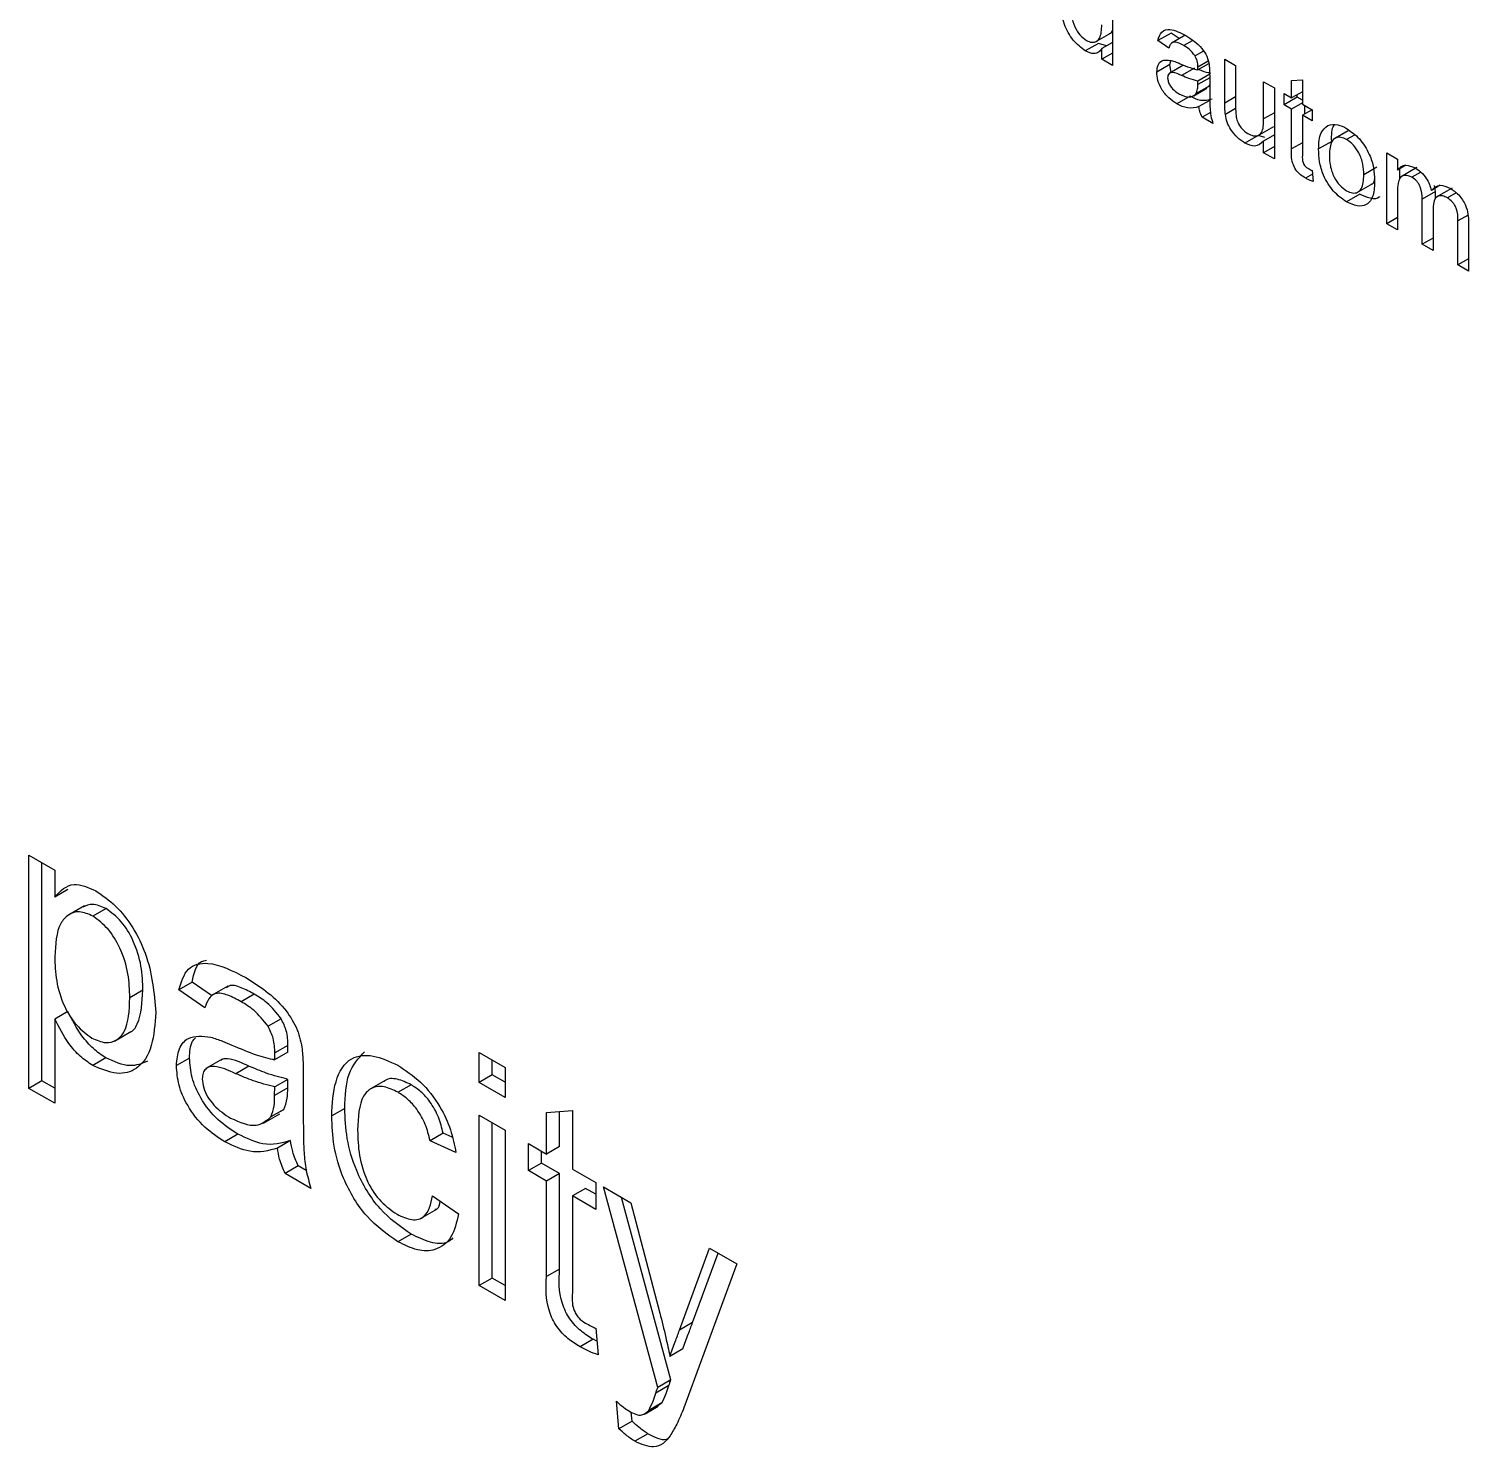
# Model space of a CAD drawing. Extents: x 75 to 2075, y 25 to 1460.
# Drawn here: x 1854.14 to 1874.95, y 1155.04 to 1175.45 of the extents above; entities that cross this region are included whole.
import ezdxf

# ---------------------------------------------------------------- set-up
doc = ezdxf.new("R2010")
doc.units = 0
doc.header["$LTSCALE"] = 5
doc.linetypes.add('SLD-KATı', pattern=[0])
doc.layers.get('0').update_dxf_attribs({"linetype": 'CONTINUOUS'})

msp = doc.modelspace()

# ---------------------------------------------------------------- linework, layer by layer
at = {"color": 7, "linetype": 'SLD-KATı'}
for p, q in [((1869.743, 1176.321), (1869.743, 1174.923)), ((1869.486, 1175.259), (1869.722, 1175.395)), ((1870.584, 1175.391), (1870.395, 1175.282)), ((1870.7, 1175.31), (1870.584, 1175.391)), ((1870.789, 1175.361), (1870.6, 1175.252)), ((1869.538, 1175.242), (1869.35, 1175.133)), ((1869.655, 1175.206), (1869.538, 1175.242)), ((1869.743, 1175.257), (1869.588, 1175.167)), ((1869.588, 1175.013), (1869.588, 1175.167)), ((1870.55, 1175.174), (1870.395, 1175.282)), ((1870.889, 1175.28), (1870.768, 1175.21)), ((1869.743, 1175.103), (1869.588, 1175.013)), ((1869.743, 1174.923), (1869.588, 1175.013)), ((1870.568, 1174.936), (1870.579, 1174.993)), ((1871.05, 1175.132), (1870.929, 1175.063)), ((1871.118, 1174.988), (1870.969, 1174.902)), ((1871.123, 1174.95), (1870.969, 1174.861)), ((1871.358, 1175.013), (1871.513, 1174.924)), ((1871.358, 1174.383), (1871.358, 1175.013)), ((1870.568, 1174.936), (1870.38, 1174.827)), ((1870.754, 1174.923), (1870.566, 1174.814)), ((1870.584, 1174.819), (1870.568, 1174.936)), ((1870.924, 1174.887), (1870.736, 1174.779)), ((1871.14, 1174.798), (1870.969, 1174.699)), ((1871.14, 1174.779), (1871.14, 1174.561)), ((1871.513, 1174.924), (1871.513, 1174.368)), ((1870.911, 1174.487), (1871.1, 1174.596)), ((1871.134, 1174.628), (1870.946, 1174.519)), ((1870.969, 1174.648), (1870.969, 1174.699)), ((1871.094, 1174.606), (1871.134, 1174.628)), ((1871.134, 1174.628), (1871.14, 1174.648)), ((1871.916, 1174.691), (1872.072, 1174.601)), ((1871.916, 1174.154), (1871.916, 1174.691)), ((1872.072, 1174.601), (1872.072, 1173.579)), ((1872.32, 1174.706), (1872.475, 1174.719)), ((1872.32, 1174.458), (1872.32, 1174.706)), ((1872.475, 1174.547), (1872.32, 1174.458)), ((1872.475, 1174.719), (1872.475, 1174.368)), ((1870.858, 1174.48), (1870.669, 1174.371)), ((1871.141, 1174.422), (1870.985, 1174.332)), ((1872.211, 1174.52), (1872.32, 1174.458)), ((1872.211, 1174.359), (1872.211, 1174.52)), ((1872.4, 1174.468), (1872.211, 1174.359)), ((1872.32, 1174.296), (1872.211, 1174.359)), ((1872.475, 1174.386), (1872.32, 1174.296)), ((1872.4, 1174.468), (1872.4, 1174.504)), ((1872.475, 1174.424), (1872.4, 1174.468)), ((1872.475, 1174.368), (1872.615, 1174.287)), ((1872.508, 1174.226), (1872.508, 1174.349)), ((1871.152, 1174.249), (1871.032, 1174.18)), ((1871.187, 1174.09), (1871.032, 1174.18)), ((1871.514, 1174.303), (1871.366, 1174.217)), ((1872.32, 1173.723), (1872.32, 1174.296)), ((1872.615, 1174.287), (1872.475, 1174.207)), ((1872.475, 1174.207), (1872.475, 1173.627)), ((1872.615, 1174.126), (1872.475, 1174.207)), ((1872.615, 1174.287), (1872.615, 1174.126)), ((1871.836, 1173.915), (1871.647, 1173.806)), ((1871.829, 1173.911), (1872.065, 1174.047)), ((1871.932, 1173.886), (1871.836, 1173.915)), ((1872.072, 1173.925), (1871.916, 1173.836)), ((1873.133, 1173.984), (1872.92, 1173.861)), ((1873.227, 1173.923), (1873.112, 1173.857)), ((1871.916, 1173.669), (1871.916, 1173.836)), ((1872.072, 1173.758), (1871.916, 1173.669)), ((1872.897, 1173.832), (1872.708, 1173.723)), ((1872.072, 1173.579), (1871.916, 1173.669)), ((1873.688, 1173.668), (1873.843, 1173.578)), ((1873.688, 1172.646), (1873.688, 1173.668)), ((1873.843, 1173.578), (1873.843, 1173.419)), ((1873.964, 1173.489), (1873.843, 1173.419)), ((1872.62, 1173.359), (1872.521, 1173.302)), ((1872.615, 1173.413), (1872.63, 1173.254)), ((1873.548, 1173.461), (1873.36, 1173.352)), ((1873.876, 1173.291), (1873.876, 1173.438)), ((1874.123, 1173.454), (1873.887, 1173.318)), ((1874.18, 1173.389), (1874.051, 1173.315)), ((1873.301, 1173.07), (1873.112, 1172.961)), ((1873.255, 1173.091), (1873.49, 1173.227)), ((1873.843, 1173.077), (1873.843, 1172.557)), ((1874.389, 1173.111), (1874.2, 1173.002)), ((1874.46, 1173.2), (1874.331, 1173.125)), ((1874.389, 1173.111), (1874.375, 1173.196)), ((1874.389, 1173.009), (1874.389, 1173.111)), ((1874.629, 1173.159), (1874.393, 1173.023)), ((1874.686, 1173.092), (1874.562, 1173.02)), ((1874.2, 1172.351), (1874.2, 1173.002)), ((1873.843, 1172.736), (1873.688, 1172.646)), ((1874.355, 1172.844), (1874.355, 1172.261)), ((1874.712, 1172.055), (1874.712, 1172.687)), ((1874.867, 1172.663), (1874.867, 1171.965)), ((1873.843, 1172.557), (1873.688, 1172.646)), ((1874.355, 1172.44), (1874.2, 1172.351)), ((1874.355, 1172.261), (1874.2, 1172.351)), ((1874.867, 1172.144), (1874.712, 1172.055)), ((1874.867, 1171.965), (1874.712, 1172.055)), ((1854.144, 1163.56), (1854.516, 1163.345)), ((1854.144, 1160.205), (1854.144, 1163.56)), ((1854.332, 1160.314), (1854.332, 1163.451)), ((1854.516, 1163.345), (1854.516, 1162.956)), ((1854.705, 1163.065), (1854.516, 1162.956)), ((1854.942, 1162.83), (1854.706, 1162.694)), ((1855.254, 1162.793), (1855.065, 1162.684)), ((1856.493, 1161.733), (1856.304, 1161.625)), ((1856.773, 1161.54), (1856.493, 1161.733)), ((1857.008, 1161.675), (1856.772, 1161.539)), ((1855.785, 1161.616), (1855.596, 1161.508)), ((1856.677, 1161.366), (1856.304, 1161.625)), ((1857.388, 1161.561), (1857.199, 1161.452)), ((1854.705, 1161.31), (1854.516, 1161.201)), ((1854.516, 1161.201), (1854.516, 1159.99)), ((1855.376, 1160.886), (1855.612, 1161.022)), ((1857.775, 1161.208), (1857.587, 1161.099)), ((1857.871, 1160.823), (1857.683, 1160.714)), ((1855.251, 1160.643), (1855.063, 1160.535)), ((1856.456, 1160.641), (1856.267, 1160.532)), ((1856.926, 1160.625), (1856.69, 1160.489)), ((1857.869, 1160.724), (1857.681, 1160.615)), ((1860.626, 1160.722), (1860.998, 1160.507)), ((1860.626, 1160.291), (1860.626, 1160.722)), ((1860.814, 1160.4), (1860.814, 1160.613)), ((1857.311, 1160.525), (1857.122, 1160.416)), ((1858.092, 1160.418), (1858.092, 1159.893)), ((1860.814, 1160.4), (1860.626, 1160.291)), ((1860.998, 1160.294), (1860.814, 1160.4)), ((1860.998, 1160.507), (1860.998, 1160.076)), ((1854.332, 1160.314), (1854.144, 1160.205)), ((1854.516, 1159.99), (1854.144, 1160.205)), ((1854.516, 1160.207), (1854.332, 1160.314)), ((1857.681, 1160.103), (1857.683, 1160.227)), ((1857.869, 1160.211), (1857.681, 1160.103)), ((1857.871, 1160.335), (1857.683, 1160.227)), ((1857.869, 1160.211), (1857.871, 1160.335)), ((1859.274, 1160.319), (1859.039, 1160.183)), ((1859.646, 1160.257), (1859.457, 1160.148)), ((1860.998, 1160.076), (1860.626, 1160.291)), ((1857.52, 1159.703), (1857.755, 1159.839)), ((1857.814, 1159.903), (1857.626, 1159.794)), ((1857.718, 1159.849), (1857.814, 1159.903)), ((1858.691, 1159.917), (1858.502, 1159.809)), ((1860.626, 1159.818), (1860.998, 1159.603)), ((1860.626, 1157.366), (1860.626, 1159.818)), ((1861.594, 1159.856), (1861.967, 1159.886)), ((1861.594, 1159.259), (1861.594, 1159.856)), ((1861.783, 1159.368), (1861.783, 1159.871)), ((1861.967, 1159.886), (1861.967, 1159.044)), ((1857.151, 1159.547), (1856.962, 1159.438)), ((1860.106, 1159.561), (1859.918, 1159.452)), ((1860.237, 1159.501), (1860.106, 1159.561)), ((1860.814, 1157.475), (1860.814, 1159.709)), ((1860.998, 1159.603), (1860.998, 1157.151)), ((1857.908, 1159.454), (1857.72, 1159.345)), ((1860.29, 1159.28), (1859.918, 1159.452)), ((1861.333, 1159.41), (1861.594, 1159.259)), ((1861.333, 1159.022), (1861.333, 1159.41)), ((1861.783, 1159.368), (1861.594, 1159.259)), ((1861.522, 1159.131), (1861.333, 1159.022)), ((1861.522, 1159.131), (1861.522, 1159.301)), ((1861.783, 1158.981), (1861.522, 1159.131)), ((1858.02, 1159.088), (1857.832, 1158.979)), ((1858.204, 1158.764), (1857.832, 1158.979)), ((1858.136, 1159.021), (1858.02, 1159.088)), ((1861.594, 1158.872), (1861.333, 1159.022)), ((1861.783, 1158.981), (1861.594, 1158.872)), ((1861.783, 1157.605), (1861.783, 1158.981)), ((1861.967, 1159.044), (1862.302, 1158.85)), ((1861.594, 1157.496), (1861.594, 1158.872)), ((1862.155, 1158.766), (1861.967, 1158.657)), ((1862.302, 1158.681), (1862.155, 1158.766)), ((1862.302, 1158.85), (1862.302, 1158.463)), ((1862.414, 1158.786), (1862.808, 1158.558)), ((1863.196, 1155.903), (1862.414, 1158.786)), ((1859.955, 1158.657), (1860.328, 1158.399)), ((1861.967, 1158.657), (1861.967, 1157.265)), ((1862.302, 1158.463), (1861.967, 1158.657)), ((1863.385, 1156.012), (1862.672, 1158.637)), ((1862.808, 1158.558), (1863.225, 1156.972)), ((1859.781, 1158.332), (1860.017, 1158.468)), ((1859.644, 1158.107), (1859.456, 1157.999)), ((1863.508, 1156.725), (1863.941, 1157.904)), ((1863.941, 1157.904), (1864.333, 1157.678)), ((1864.333, 1157.678), (1863.573, 1155.607)), ((1863.697, 1156.834), (1864.064, 1157.833)), ((1860.814, 1157.475), (1860.626, 1157.366)), ((1860.998, 1157.369), (1860.814, 1157.475)), ((1861.783, 1157.605), (1861.594, 1157.496)), ((1860.998, 1157.151), (1860.626, 1157.366)), ((1862.302, 1156.753), (1862.339, 1156.371)), ((1863.697, 1156.834), (1863.508, 1156.725)), ((1862.265, 1156.594), (1862.077, 1156.485)), ((1862.32, 1156.567), (1862.265, 1156.594)), ((1863.558, 1156.458), (1863.369, 1156.349)), ((1863.385, 1156.012), (1863.196, 1155.903)), ((1863.355, 1155.929), (1863.167, 1155.82)), ((1862.637, 1155.307), (1862.6, 1155.703)), ((1863.013, 1155.522), (1863.202, 1155.631)), ((1863.256, 1155.68), (1863.067, 1155.571)), ((1863.196, 1155.641), (1863.256, 1155.68)), ((1862.826, 1155.416), (1862.637, 1155.307)), ((1862.826, 1155.416), (1862.813, 1155.547)), ((1863.054, 1155.236), (1862.865, 1155.127))]:
    msp.add_line(p, q, dxfattribs=at)
at = {"color": 8, "linetype": 'SLD-KATı'}
for p, q in [((1871.14, 1174.747), (1870.969, 1174.648)), ((1871.513, 1174.473), (1871.358, 1174.383)), ((1872.072, 1174.244), (1871.916, 1174.154)), ((1872.475, 1173.813), (1872.32, 1173.723)), ((1874.859, 1172.771), (1874.712, 1172.687))]:
    msp.add_line(p, q, dxfattribs=at)
at = {"color": 7, "linetype": 'SLD-KATı'}
for points, knots in [([(1879.023, 1178.908), (1878.951, 1179.288), (1878.808, 1180.052), (1878.124, 1181.238), (1877.209, 1181.924), (1876.305, 1182.44), (1875.454, 1182.481), (1874.671, 1181.817), (1874.551, 1180.269), (1874.666, 1178.713), (1875.147, 1177.531), (1875.676, 1176.715), (1876.315, 1176.05), (1876.998, 1175.6), (1877.669, 1175.369), (1878.338, 1175.382), (1878.948, 1175.747), (1879.042, 1176.392), (1879.089, 1176.715)], [0, 0, 0, 0, 0.062352, 0.125292, 0.187193, 0.249774, 0.312389, 0.375103, 0.499792, 0.593028, 0.640062, 0.687227, 0.73447, 0.78126, 0.828083, 0.875082, 0.937492, 1, 1, 1, 1]), ([(1869.35, 1175.133), (1869.289, 1175.179), (1869.167, 1175.273), (1869.01, 1175.563), (1868.993, 1175.755), (1868.983, 1175.872)], [0, 0, 0, 0, 0.279615, 0.559901, 1, 1, 1, 1]), ([(1869.138, 1175.783), (1869.14, 1175.735), (1869.143, 1175.639), (1869.189, 1175.489), (1869.269, 1175.357), (1869.333, 1175.309), (1869.365, 1175.285)], [0, 0, 0, 0, 0.281206, 0.560839, 0.780812, 1, 1, 1, 1]), ([(1869.365, 1175.285), (1869.392, 1175.273), (1869.445, 1175.249), (1869.511, 1175.266), (1869.58, 1175.336), (1869.585, 1175.438), (1869.588, 1175.51)], [0, 0, 0, 0, 0.186719, 0.373542, 0.560525, 1, 1, 1, 1]), ([(1869.698, 1175.382), (1869.718, 1175.392), (1869.738, 1175.402), (1869.743, 1175.43), (1869.743, 1175.431)], [0, 0, 0, 0, 0.959586, 1, 1, 1, 1]), ([(1870.395, 1175.282), (1870.409, 1175.329), (1870.438, 1175.424), (1870.591, 1175.459), (1870.718, 1175.395), (1870.796, 1175.355)], [0, 0, 0, 0, 0.28043, 0.559303, 1, 1, 1, 1]), ([(1869.588, 1175.167), (1869.573, 1175.149), (1869.544, 1175.111), (1869.465, 1175.082), (1869.393, 1175.114), (1869.35, 1175.133)], [0, 0, 0, 0, 0.281116, 0.561725, 1, 1, 1, 1]), ([(1870.768, 1175.21), (1870.742, 1175.224), (1870.689, 1175.253), (1870.616, 1175.268), (1870.571, 1175.231), (1870.557, 1175.193), (1870.55, 1175.174)], [0, 0, 0, 0, 0.280855, 0.559751, 0.7795, 1, 1, 1, 1]), ([(1870.929, 1175.063), (1870.901, 1175.098), (1870.851, 1175.16), (1870.794, 1175.195), (1870.768, 1175.21)], [0, 0, 0, 0, 0.557871, 1, 1, 1, 1]), ([(1870.796, 1175.355), (1870.877, 1175.303), (1870.99, 1175.231), (1871.106, 1175.057), (1871.124, 1174.977), (1871.133, 1174.937)], [0, 0, 0, 0, 0.559253, 0.779195, 1, 1, 1, 1]), ([(1870.38, 1174.827), (1870.383, 1174.863), (1870.39, 1174.934), (1870.458, 1175.012), (1870.537, 1175.003), (1870.585, 1174.998)], [0, 0, 0, 0, 0.280458, 0.560983, 1, 1, 1, 1]), ([(1870.585, 1174.998), (1870.609, 1174.99), (1870.651, 1174.977), (1870.694, 1174.958), (1870.713, 1174.95)], [0, 0, 0, 0, 0.5599184, 1, 1, 1, 1]), ([(1870.713, 1174.95), (1870.761, 1174.929), (1870.848, 1174.892), (1870.932, 1174.871), (1870.969, 1174.861)], [0, 0, 0, 0, 0.560185, 1, 1, 1, 1]), ([(1870.969, 1174.902), (1870.969, 1174.931), (1870.968, 1174.983), (1870.941, 1175.038), (1870.929, 1175.063)], [0, 0, 0, 0, 0.561903, 1, 1, 1, 1]), ([(1870.669, 1174.371), (1870.629, 1174.397), (1870.548, 1174.449), (1870.447, 1174.575), (1870.388, 1174.712), (1870.382, 1174.788), (1870.38, 1174.827)], [0, 0, 0, 0, 0.2808155, 0.5596902, 0.7796958, 1, 1, 1, 1]), ([(1870.736, 1174.779), (1870.692, 1174.799), (1870.636, 1174.824), (1870.578, 1174.822), (1870.554, 1174.808), (1870.538, 1174.783), (1870.536, 1174.759), (1870.535, 1174.747)], [0, 0, 0, 0, 0.50028, 0.625326, 0.750269, 0.875147, 1, 1, 1, 1]), ([(1870.535, 1174.747), (1870.537, 1174.73), (1870.54, 1174.694), (1870.567, 1174.637), (1870.621, 1174.566), (1870.67, 1174.534), (1870.705, 1174.512)], [0, 0, 0, 0, 0.186565, 0.373467, 0.560613, 1, 1, 1, 1]), ([(1870.969, 1174.699), (1870.927, 1174.71), (1870.85, 1174.73), (1870.771, 1174.764), (1870.736, 1174.779)], [0, 0, 0, 0, 0.5597597, 1, 1, 1, 1]), ([(1870.969, 1174.861), (1870.969, 1174.869), (1870.969, 1174.883), (1870.969, 1174.896), (1870.969, 1174.902)], [0, 0, 0, 0, 0.560023, 1, 1, 1, 1]), ([(1871.158, 1174.808), (1871.115, 1174.819), (1871.056, 1174.833), (1870.994, 1174.859), (1870.977, 1174.866)], [0, 0, 0, 0, 0.7210077, 1, 1, 1, 1]), ([(1871.133, 1174.937), (1871.135, 1174.907), (1871.14, 1174.853), (1871.14, 1174.802), (1871.14, 1174.779)], [0, 0, 0, 0, 0.559817, 1, 1, 1, 1]), ([(1870.946, 1174.519), (1870.954, 1174.54), (1870.968, 1174.578), (1870.969, 1174.626), (1870.969, 1174.648)], [0, 0, 0, 0, 0.5589946, 1, 1, 1, 1]), ([(1871.14, 1174.561), (1871.14, 1174.509), (1871.141, 1174.425), (1871.144, 1174.306), (1871.154, 1174.201), (1871.176, 1174.127), (1871.187, 1174.09)], [0, 0, 0, 0, 0.340206, 0.560339, 0.780175, 1, 1, 1, 1]), ([(1870.985, 1174.332), (1870.932, 1174.317), (1870.837, 1174.29), (1870.721, 1174.346), (1870.669, 1174.371)], [0, 0, 0, 0, 0.5599714, 1, 1, 1, 1]), ([(1870.705, 1174.512), (1870.759, 1174.488), (1870.857, 1174.446), (1870.919, 1174.497), (1870.946, 1174.519)], [0, 0, 0, 0, 0.5597581, 1, 1, 1, 1]), ([(1871.174, 1174.441), (1871.121, 1174.426), (1871.026, 1174.399), (1870.909, 1174.455), (1870.858, 1174.48)], [0, 0, 0, 0, 0.5599714, 1, 1, 1, 1]), ([(1871.032, 1174.18), (1871.019, 1174.208), (1870.997, 1174.26), (1870.989, 1174.31), (1870.985, 1174.332)], [0, 0, 0, 0, 0.559697, 1, 1, 1, 1]), ([(1871.366, 1174.217), (1871.363, 1174.249), (1871.358, 1174.306), (1871.358, 1174.36), (1871.358, 1174.383)], [0, 0, 0, 0, 0.559839, 1, 1, 1, 1]), ([(1871.513, 1174.368), (1871.513, 1174.334), (1871.512, 1174.274), (1871.519, 1174.211), (1871.522, 1174.183)], [0, 0, 0, 0, 0.560241, 1, 1, 1, 1]), ([(1871.647, 1173.806), (1871.611, 1173.831), (1871.539, 1173.88), (1871.447, 1173.988), (1871.387, 1174.109), (1871.373, 1174.181), (1871.366, 1174.217)], [0, 0, 0, 0, 0.2802863, 0.5601857, 0.7796074, 1, 1, 1, 1]), ([(1871.522, 1174.183), (1871.529, 1174.156), (1871.542, 1174.102), (1871.601, 1174.007), (1871.656, 1173.967), (1871.689, 1173.943)], [0, 0, 0, 0, 0.2808637, 0.561194, 1, 1, 1, 1]), ([(1871.689, 1173.943), (1871.716, 1173.931), (1871.768, 1173.907), (1871.84, 1173.911), (1871.914, 1173.974), (1871.916, 1174.08), (1871.916, 1174.154)], [0, 0, 0, 0, 0.187111, 0.374253, 0.560834, 1, 1, 1, 1]), ([(1872.708, 1173.723), (1872.711, 1173.808), (1872.718, 1173.961), (1872.803, 1174.031), (1872.841, 1174.062)], [0, 0, 0, 0, 0.560963, 1, 1, 1, 1]), ([(1872.841, 1174.062), (1872.887, 1174.073), (1872.969, 1174.091), (1873.068, 1174.04), (1873.112, 1174.018)], [0, 0, 0, 0, 0.559033, 1, 1, 1, 1]), ([(1872.897, 1173.832), (1872.894, 1173.923), (1872.892, 1174.019), (1872.935, 1174.067), (1872.937, 1174.069)], [0, 0, 0, 0, 0.96016, 1, 1, 1, 1]), ([(1873.112, 1174.018), (1873.176, 1173.973), (1873.303, 1173.884), (1873.441, 1173.661), (1873.507, 1173.448), (1873.512, 1173.33), (1873.515, 1173.271)], [0, 0, 0, 0, 0.279556, 0.5586, 0.778991, 1, 1, 1, 1]), ([(1871.916, 1173.836), (1871.878, 1173.8), (1871.808, 1173.736), (1871.697, 1173.785), (1871.647, 1173.806)], [0, 0, 0, 0, 0.559466, 1, 1, 1, 1]), ([(1872.521, 1173.302), (1872.497, 1173.317), (1872.448, 1173.347), (1872.378, 1173.42), (1872.311, 1173.561), (1872.316, 1173.656), (1872.32, 1173.723)], [0, 0, 0, 0, 0.187433, 0.373821, 0.559462, 1, 1, 1, 1]), ([(1873.112, 1172.961), (1873.047, 1173.006), (1872.917, 1173.097), (1872.776, 1173.327), (1872.715, 1173.543), (1872.71, 1173.663), (1872.708, 1173.723)], [0, 0, 0, 0, 0.279616, 0.558371, 0.778858, 1, 1, 1, 1]), ([(1873.112, 1173.857), (1873.084, 1173.87), (1873.027, 1173.898), (1872.953, 1173.887), (1872.874, 1173.819), (1872.868, 1173.71), (1872.863, 1173.634)], [0, 0, 0, 0, 0.187137, 0.374025, 0.561097, 1, 1, 1, 1]), ([(1873.36, 1173.352), (1873.358, 1173.402), (1873.354, 1173.501), (1873.3, 1173.657), (1873.211, 1173.787), (1873.145, 1173.834), (1873.112, 1173.857)], [0, 0, 0, 0, 0.281064, 0.560316, 0.780174, 1, 1, 1, 1]), ([(1872.475, 1173.627), (1872.473, 1173.594), (1872.471, 1173.554), (1872.495, 1173.499), (1872.518, 1173.466), (1872.54, 1173.453), (1872.554, 1173.444)], [0, 0, 0, 0, 0.499596, 0.625239, 0.750354, 1, 1, 1, 1]), ([(1872.863, 1173.634), (1872.865, 1173.583), (1872.869, 1173.483), (1872.921, 1173.325), (1873.011, 1173.193), (1873.078, 1173.146), (1873.112, 1173.122)], [0, 0, 0, 0, 0.281129, 0.560384, 0.780159, 1, 1, 1, 1]), ([(1873.843, 1173.419), (1873.859, 1173.437), (1873.892, 1173.474), (1873.975, 1173.501), (1874.05, 1173.47), (1874.096, 1173.45)], [0, 0, 0, 0, 0.28095, 0.561784, 1, 1, 1, 1]), ([(1872.63, 1173.254), (1872.61, 1173.261), (1872.574, 1173.274), (1872.537, 1173.293), (1872.521, 1173.302)], [0, 0, 0, 0, 0.560078, 1, 1, 1, 1]), ([(1872.554, 1173.444), (1872.565, 1173.438), (1872.586, 1173.427), (1872.606, 1173.418), (1872.615, 1173.413)], [0, 0, 0, 0, 0.559965, 1, 1, 1, 1]), ([(1873.112, 1173.122), (1873.141, 1173.108), (1873.198, 1173.081), (1873.272, 1173.094), (1873.35, 1173.165), (1873.356, 1173.275), (1873.36, 1173.352)], [0, 0, 0, 0, 0.187044, 0.373945, 0.560983, 1, 1, 1, 1]), ([(1873.465, 1173.216), (1873.484, 1173.225), (1873.509, 1173.238), (1873.513, 1173.272), (1873.514, 1173.281)], [0, 0, 0, 0, 0.753906, 1, 1, 1, 1]), ([(1874.051, 1173.315), (1874.016, 1173.329), (1873.962, 1173.351), (1873.906, 1173.333), (1873.845, 1173.265), (1873.844, 1173.161), (1873.843, 1173.077)], [0, 0, 0, 0, 0.249225, 0.374862, 0.500555, 1, 1, 1, 1]), ([(1874.2, 1173.002), (1874.198, 1173.06), (1874.195, 1173.131), (1874.151, 1173.222), (1874.111, 1173.275), (1874.075, 1173.299), (1874.051, 1173.315)], [0, 0, 0, 0, 0.498516, 0.624134, 0.749636, 1, 1, 1, 1]), ([(1874.096, 1173.45), (1874.125, 1173.432), (1874.183, 1173.394), (1874.256, 1173.307), (1874.307, 1173.213), (1874.323, 1173.154), (1874.331, 1173.125)], [0, 0, 0, 0, 0.280176, 0.559511, 0.779663, 1, 1, 1, 1]), ([(1873.515, 1173.271), (1873.513, 1173.196), (1873.509, 1173.047), (1873.414, 1172.91), (1873.267, 1172.889), (1873.164, 1172.937), (1873.112, 1172.961)], [0, 0, 0, 0, 0.281033, 0.559513, 0.779602, 1, 1, 1, 1]), ([(1873.587, 1173.037), (1873.585, 1173.035), (1873.558, 1172.997), (1873.451, 1173.004), (1873.351, 1173.048), (1873.301, 1173.07)], [0, 0, 0, 0, 0.025658, 0.512487, 1, 1, 1, 1]), ([(1874.331, 1173.125), (1874.369, 1173.162), (1874.438, 1173.227), (1874.55, 1173.18), (1874.599, 1173.16)], [0, 0, 0, 0, 0.5600185, 1, 1, 1, 1]), ([(1874.599, 1173.16), (1874.642, 1173.131), (1874.728, 1173.074), (1874.826, 1172.925), (1874.863, 1172.782), (1874.866, 1172.703), (1874.867, 1172.663)], [0, 0, 0, 0, 0.280317, 0.558226, 0.778715, 1, 1, 1, 1]), ([(1874.562, 1173.02), (1874.539, 1173.031), (1874.492, 1173.054), (1874.43, 1173.049), (1874.363, 1172.997), (1874.358, 1172.907), (1874.355, 1172.844)], [0, 0, 0, 0, 0.187283, 0.374334, 0.56118, 1, 1, 1, 1]), ([(1874.712, 1172.687), (1874.713, 1172.747), (1874.715, 1172.822), (1874.667, 1172.918), (1874.625, 1172.975), (1874.587, 1173.002), (1874.562, 1173.02)], [0, 0, 0, 0, 0.499043, 0.624568, 0.750308, 1, 1, 1, 1]), ([(1854.516, 1162.956), (1854.598, 1163.045), (1854.745, 1163.204), (1854.996, 1163.095), (1855.106, 1163.047)], [0, 0, 0, 0, 0.560159, 1, 1, 1, 1]), ([(1855.106, 1163.047), (1855.203, 1162.982), (1855.397, 1162.85), (1855.651, 1162.522), (1855.913, 1161.979), (1855.946, 1161.579), (1855.969, 1161.299)], [0, 0, 0, 0, 0.18709, 0.374052, 0.561104, 1, 1, 1, 1]), ([(1855.065, 1162.684), (1854.999, 1162.712), (1854.866, 1162.768), (1854.708, 1162.709), (1854.54, 1162.531), (1854.526, 1162.277), (1854.516, 1162.099)], [0, 0, 0, 0, 0.186313, 0.373288, 0.560513, 1, 1, 1, 1]), ([(1855.254, 1162.793), (1855.187, 1162.822), (1855.059, 1162.878), (1854.965, 1162.833), (1854.92, 1162.812)], [0, 0, 0, 0, 0.526937, 1, 1, 1, 1]), ([(1855.596, 1161.508), (1855.593, 1161.621), (1855.585, 1161.848), (1855.48, 1162.2), (1855.292, 1162.514), (1855.141, 1162.627), (1855.065, 1162.684)], [0, 0, 0, 0, 0.281282, 0.560954, 0.780919, 1, 1, 1, 1]), ([(1855.785, 1161.616), (1855.781, 1161.73), (1855.774, 1161.957), (1855.668, 1162.309), (1855.481, 1162.623), (1855.329, 1162.736), (1855.254, 1162.793)], [0, 0, 0, 0, 0.281282, 0.560954, 0.780919, 1, 1, 1, 1]), ([(1854.516, 1162.099), (1854.52, 1161.986), (1854.527, 1161.759), (1854.63, 1161.406), (1854.823, 1161.096), (1854.974, 1160.985), (1855.05, 1160.929)], [0, 0, 0, 0, 0.2812258, 0.5607439, 0.7806464, 1, 1, 1, 1]), ([(1856.493, 1161.733), (1856.519, 1161.861), (1856.552, 1162.019), (1856.674, 1162.045), (1856.698, 1162.05)], [0, 0, 0, 0, 0.80528, 1, 1, 1, 1]), ([(1856.304, 1161.625), (1856.338, 1161.738), (1856.406, 1161.965), (1856.774, 1162.05), (1857.079, 1161.895), (1857.266, 1161.8)], [0, 0, 0, 0, 0.28043, 0.559303, 1, 1, 1, 1]), ([(1857.388, 1161.561), (1857.325, 1161.594), (1857.2, 1161.659), (1857.049, 1161.706), (1857, 1161.662), (1856.99, 1161.653)], [0, 0, 0, 0, 0.446809, 0.890502, 1, 1, 1, 1]), ([(1857.266, 1161.8), (1857.461, 1161.676), (1857.731, 1161.504), (1858.009, 1161.086), (1858.053, 1160.893), (1858.074, 1160.796)], [0, 0, 0, 0, 0.5592531, 0.7791951, 1, 1, 1, 1]), ([(1855.05, 1160.929), (1855.116, 1160.9), (1855.249, 1160.841), (1855.412, 1160.889), (1855.578, 1161.072), (1855.589, 1161.328), (1855.596, 1161.508)], [0, 0, 0, 0, 0.18658, 0.37341, 0.560325, 1, 1, 1, 1]), ([(1855.588, 1161.01), (1855.589, 1161.01), (1855.645, 1161.023), (1855.758, 1161.198), (1855.774, 1161.444), (1855.785, 1161.616)], [0, 0, 0, 0, 0.008461, 0.304241, 1, 1, 1, 1]), ([(1857.199, 1161.452), (1857.136, 1161.486), (1857.009, 1161.555), (1856.833, 1161.592), (1856.726, 1161.502), (1856.693, 1161.412), (1856.677, 1161.366)], [0, 0, 0, 0, 0.280855, 0.559751, 0.7795, 1, 1, 1, 1]), ([(1857.587, 1161.099), (1857.519, 1161.182), (1857.399, 1161.332), (1857.261, 1161.415), (1857.199, 1161.452)], [0, 0, 0, 0, 0.557871, 1, 1, 1, 1]), ([(1857.775, 1161.208), (1857.708, 1161.291), (1857.588, 1161.441), (1857.449, 1161.524), (1857.388, 1161.561)], [0, 0, 0, 0, 0.557871, 1, 1, 1, 1]), ([(1855.251, 1160.643), (1855.19, 1160.684), (1855.069, 1160.765), (1854.869, 1160.993), (1854.767, 1161.19), (1854.705, 1161.31)], [0, 0, 0, 0, 0.280378, 0.560577, 1, 1, 1, 1]), ([(1855.969, 1161.299), (1855.958, 1161.132), (1855.936, 1160.798), (1855.736, 1160.474), (1855.415, 1160.385), (1855.18, 1160.485), (1855.063, 1160.535)], [0, 0, 0, 0, 0.28075, 0.560278, 0.780161, 1, 1, 1, 1]), ([(1855.063, 1160.535), (1855.002, 1160.575), (1854.88, 1160.656), (1854.681, 1160.884), (1854.578, 1161.081), (1854.516, 1161.201)], [0, 0, 0, 0, 0.280378, 0.560577, 1, 1, 1, 1]), ([(1857.683, 1160.714), (1857.681, 1160.783), (1857.679, 1160.907), (1857.615, 1161.04), (1857.587, 1161.099)], [0, 0, 0, 0, 0.561903, 1, 1, 1, 1]), ([(1857.871, 1160.823), (1857.87, 1160.892), (1857.868, 1161.016), (1857.803, 1161.149), (1857.775, 1161.208)], [0, 0, 0, 0, 0.561903, 1, 1, 1, 1]), ([(1856.267, 1160.532), (1856.275, 1160.618), (1856.291, 1160.79), (1856.455, 1160.977), (1856.645, 1160.956), (1856.761, 1160.943)], [0, 0, 0, 0, 0.280458, 0.560983, 1, 1, 1, 1]), ([(1856.456, 1160.641), (1856.459, 1160.733), (1856.464, 1160.854), (1856.525, 1160.915), (1856.54, 1160.93)], [0, 0, 0, 0, 0.759315, 1, 1, 1, 1]), ([(1856.761, 1160.943), (1856.817, 1160.925), (1856.919, 1160.892), (1857.021, 1160.848), (1857.067, 1160.828)], [0, 0, 0, 0, 0.559918, 1, 1, 1, 1]), ([(1857.067, 1160.828), (1857.183, 1160.778), (1857.391, 1160.688), (1857.592, 1160.637), (1857.681, 1160.615)], [0, 0, 0, 0, 0.560185, 1, 1, 1, 1]), ([(1857.869, 1160.724), (1857.87, 1160.742), (1857.87, 1160.775), (1857.871, 1160.808), (1857.871, 1160.823)], [0, 0, 0, 0, 0.560023, 1, 1, 1, 1]), ([(1858.074, 1160.796), (1858.081, 1160.724), (1858.092, 1160.595), (1858.092, 1160.472), (1858.092, 1160.418)], [0, 0, 0, 0, 0.559817, 1, 1, 1, 1]), ([(1855.849, 1160.596), (1855.768, 1160.562), (1855.596, 1160.49), (1855.371, 1160.59), (1855.251, 1160.643)], [0, 0, 0, 0, 0.471577, 1, 1, 1, 1]), ([(1857.151, 1159.547), (1857.053, 1159.609), (1856.859, 1159.734), (1856.618, 1160.036), (1856.475, 1160.365), (1856.462, 1160.549), (1856.456, 1160.641)], [0, 0, 0, 0, 0.280815, 0.55969, 0.779696, 1, 1, 1, 1]), ([(1857.311, 1160.525), (1857.205, 1160.572), (1857.074, 1160.63), (1856.941, 1160.632), (1856.913, 1160.614), (1856.904, 1160.607)], [0, 0, 0, 0, 0.724835, 0.90601, 1, 1, 1, 1]), ([(1857.681, 1160.615), (1857.681, 1160.633), (1857.682, 1160.666), (1857.682, 1160.699), (1857.683, 1160.714)], [0, 0, 0, 0, 0.560023, 1, 1, 1, 1]), ([(1858.502, 1159.809), (1858.512, 1159.981), (1858.531, 1160.326), (1858.74, 1160.663), (1859.092, 1160.705), (1859.334, 1160.593), (1859.455, 1160.537)], [0, 0, 0, 0, 0.280838, 0.55968, 0.779579, 1, 1, 1, 1]), ([(1858.691, 1159.917), (1858.697, 1160.095), (1858.71, 1160.446), (1858.887, 1160.638), (1858.975, 1160.733)], [0, 0, 0, 0, 0.5064043, 1, 1, 1, 1]), ([(1856.962, 1159.438), (1856.865, 1159.501), (1856.671, 1159.625), (1856.43, 1159.928), (1856.287, 1160.256), (1856.274, 1160.44), (1856.267, 1160.532)], [0, 0, 0, 0, 0.280815, 0.55969, 0.779696, 1, 1, 1, 1]), ([(1857.122, 1160.416), (1857.016, 1160.465), (1856.883, 1160.525), (1856.742, 1160.52), (1856.686, 1160.488), (1856.647, 1160.428), (1856.642, 1160.37), (1856.639, 1160.341)], [0, 0, 0, 0, 0.50028, 0.625326, 0.750269, 0.875147, 1, 1, 1, 1]), ([(1857.683, 1160.227), (1857.579, 1160.253), (1857.395, 1160.299), (1857.206, 1160.381), (1857.122, 1160.416)], [0, 0, 0, 0, 0.55976, 1, 1, 1, 1]), ([(1857.871, 1160.335), (1857.768, 1160.362), (1857.584, 1160.408), (1857.394, 1160.49), (1857.311, 1160.525)], [0, 0, 0, 0, 0.55976, 1, 1, 1, 1]), ([(1859.455, 1160.537), (1859.565, 1160.465), (1859.785, 1160.32), (1860.057, 1159.975), (1860.226, 1159.608), (1860.269, 1159.39), (1860.29, 1159.28)], [0, 0, 0, 0, 0.280267, 0.559439, 0.779535, 1, 1, 1, 1]), ([(1856.639, 1160.341), (1856.643, 1160.299), (1856.651, 1160.214), (1856.717, 1160.077), (1856.845, 1159.907), (1856.964, 1159.83), (1857.047, 1159.776)], [0, 0, 0, 0, 0.1865647, 0.3734672, 0.5606134, 1, 1, 1, 1]), ([(1857.814, 1159.903), (1857.833, 1159.954), (1857.868, 1160.044), (1857.869, 1160.16), (1857.869, 1160.211)], [0, 0, 0, 0, 0.558995, 1, 1, 1, 1]), ([(1859.457, 1160.148), (1859.389, 1160.181), (1859.254, 1160.247), (1859.075, 1160.224), (1858.894, 1160.051), (1858.883, 1159.789), (1858.875, 1159.605)], [0, 0, 0, 0, 0.187089, 0.37388, 0.56073, 1, 1, 1, 1]), ([(1859.646, 1160.257), (1859.579, 1160.289), (1859.445, 1160.351), (1859.306, 1160.352), (1859.26, 1160.306), (1859.255, 1160.3)], [0, 0, 0, 0, 0.465771, 0.930801, 1, 1, 1, 1]), ([(1860.106, 1159.561), (1860.088, 1159.639), (1860.051, 1159.793), (1859.93, 1160.005), (1859.788, 1160.165), (1859.693, 1160.226), (1859.646, 1160.257)], [0, 0, 0, 0, 0.280213, 0.559476, 0.779649, 1, 1, 1, 1]), ([(1857.626, 1159.794), (1857.645, 1159.845), (1857.679, 1159.935), (1857.68, 1160.051), (1857.681, 1160.103)], [0, 0, 0, 0, 0.558995, 1, 1, 1, 1]), ([(1859.918, 1159.452), (1859.899, 1159.53), (1859.862, 1159.684), (1859.742, 1159.897), (1859.599, 1160.056), (1859.505, 1160.118), (1859.457, 1160.148)], [0, 0, 0, 0, 0.280213, 0.559476, 0.779649, 1, 1, 1, 1]), ([(1857.047, 1159.776), (1857.178, 1159.719), (1857.412, 1159.617), (1857.56, 1159.74), (1857.626, 1159.794)], [0, 0, 0, 0, 0.559758, 1, 1, 1, 1]), ([(1858.092, 1159.893), (1858.093, 1159.77), (1858.094, 1159.568), (1858.101, 1159.283), (1858.125, 1159.03), (1858.178, 1158.853), (1858.204, 1158.764)], [0, 0, 0, 0, 0.3402059, 0.5603391, 0.7801747, 1, 1, 1, 1]), ([(1859.456, 1157.999), (1859.301, 1158.106), (1858.993, 1158.321), (1858.663, 1158.87), (1858.519, 1159.382), (1858.508, 1159.666), (1858.502, 1159.809)], [0, 0, 0, 0, 0.279595, 0.558341, 0.778834, 1, 1, 1, 1]), ([(1859.644, 1158.107), (1859.49, 1158.215), (1859.182, 1158.43), (1858.852, 1158.979), (1858.708, 1159.491), (1858.696, 1159.775), (1858.691, 1159.917)], [0, 0, 0, 0, 0.279595, 0.558341, 0.778834, 1, 1, 1, 1]), ([(1857.908, 1159.454), (1857.781, 1159.418), (1857.554, 1159.353), (1857.274, 1159.488), (1857.151, 1159.547)], [0, 0, 0, 0, 0.559971, 1, 1, 1, 1]), ([(1858.875, 1159.605), (1858.878, 1159.486), (1858.886, 1159.25), (1858.991, 1158.878), (1859.204, 1158.559), (1859.363, 1158.449), (1859.443, 1158.393)], [0, 0, 0, 0, 0.281276, 0.560536, 0.78011, 1, 1, 1, 1]), ([(1857.72, 1159.345), (1857.593, 1159.309), (1857.366, 1159.245), (1857.085, 1159.379), (1856.962, 1159.438)], [0, 0, 0, 0, 0.559971, 1, 1, 1, 1]), ([(1857.832, 1158.979), (1857.802, 1159.048), (1857.749, 1159.172), (1857.729, 1159.292), (1857.72, 1159.345)], [0, 0, 0, 0, 0.559697, 1, 1, 1, 1]), ([(1858.02, 1159.088), (1857.991, 1159.157), (1857.938, 1159.281), (1857.917, 1159.401), (1857.908, 1159.454)], [0, 0, 0, 0, 0.559697, 1, 1, 1, 1]), ([(1859.443, 1158.393), (1859.516, 1158.359), (1859.661, 1158.291), (1859.883, 1158.352), (1859.928, 1158.541), (1859.955, 1158.657)], [0, 0, 0, 0, 0.280899, 0.560906, 1, 1, 1, 1]), ([(1859.989, 1158.465), (1859.999, 1158.466), (1860.046, 1158.474), (1860.057, 1158.534), (1860.065, 1158.581)], [0, 0, 0, 0, 0.232202, 1, 1, 1, 1]), ([(1860.328, 1158.399), (1860.3, 1158.278), (1860.245, 1158.038), (1860.018, 1157.867), (1859.74, 1157.858), (1859.55, 1157.952), (1859.456, 1157.999)], [0, 0, 0, 0, 0.280202, 0.55951, 0.779586, 1, 1, 1, 1]), ([(1860.247, 1158.052), (1860.224, 1158.031), (1860.144, 1157.957), (1859.925, 1157.973), (1859.738, 1158.063), (1859.644, 1158.107)], [0, 0, 0, 0, 0.166052, 0.582707, 1, 1, 1, 1]), ([(1862.077, 1156.485), (1862.018, 1156.522), (1861.901, 1156.594), (1861.733, 1156.769), (1861.573, 1157.108), (1861.585, 1157.336), (1861.594, 1157.496)], [0, 0, 0, 0, 0.187433, 0.373821, 0.559462, 1, 1, 1, 1]), ([(1862.265, 1156.594), (1862.207, 1156.631), (1862.09, 1156.703), (1861.922, 1156.878), (1861.761, 1157.217), (1861.774, 1157.445), (1861.783, 1157.605)], [0, 0, 0, 0, 0.187433, 0.373821, 0.559462, 1, 1, 1, 1]), ([(1861.967, 1157.265), (1861.962, 1157.187), (1861.956, 1157.09), (1862.014, 1156.959), (1862.07, 1156.88), (1862.122, 1156.848), (1862.156, 1156.827)], [0, 0, 0, 0, 0.499596, 0.625239, 0.750354, 1, 1, 1, 1]), ([(1863.225, 1156.972), (1863.255, 1156.855), (1863.308, 1156.646), (1863.351, 1156.44), (1863.369, 1156.349)], [0, 0, 0, 0, 0.559963, 1, 1, 1, 1]), ([(1862.156, 1156.827), (1862.183, 1156.812), (1862.232, 1156.786), (1862.281, 1156.763), (1862.302, 1156.753)], [0, 0, 0, 0, 0.559965, 1, 1, 1, 1]), ([(1863.369, 1156.349), (1863.395, 1156.42), (1863.441, 1156.545), (1863.488, 1156.67), (1863.508, 1156.725)], [0, 0, 0, 0, 0.56, 1, 1, 1, 1]), ([(1863.558, 1156.458), (1863.584, 1156.529), (1863.63, 1156.654), (1863.676, 1156.779), (1863.697, 1156.834)], [0, 0, 0, 0, 0.56, 1, 1, 1, 1]), ([(1862.339, 1156.371), (1862.291, 1156.388), (1862.204, 1156.418), (1862.116, 1156.465), (1862.077, 1156.485)], [0, 0, 0, 0, 0.560078, 1, 1, 1, 1]), ([(1863.355, 1155.929), (1863.361, 1155.944), (1863.37, 1155.972), (1863.38, 1156), (1863.385, 1156.012)], [0, 0, 0, 0, 0.56, 1, 1, 1, 1]), ([(1863.067, 1155.571), (1863.088, 1155.615), (1863.126, 1155.694), (1863.154, 1155.781), (1863.167, 1155.82)], [0, 0, 0, 0, 0.55976, 1, 1, 1, 1]), ([(1863.167, 1155.82), (1863.172, 1155.835), (1863.182, 1155.863), (1863.192, 1155.891), (1863.196, 1155.903)], [0, 0, 0, 0, 0.56, 1, 1, 1, 1]), ([(1863.256, 1155.68), (1863.277, 1155.724), (1863.314, 1155.803), (1863.343, 1155.89), (1863.355, 1155.929)], [0, 0, 0, 0, 0.55976, 1, 1, 1, 1]), ([(1862.6, 1155.703), (1862.634, 1155.673), (1862.696, 1155.618), (1862.759, 1155.577), (1862.787, 1155.559)], [0, 0, 0, 0, 0.5601268, 1, 1, 1, 1]), ([(1863.573, 1155.607), (1863.539, 1155.527), (1863.48, 1155.385), (1863.406, 1155.259), (1863.374, 1155.204)], [0, 0, 0, 0, 0.560088, 1, 1, 1, 1]), ([(1862.787, 1155.559), (1862.818, 1155.543), (1862.881, 1155.509), (1862.988, 1155.494), (1863.037, 1155.542), (1863.067, 1155.571)], [0, 0, 0, 0, 0.281143, 0.561491, 1, 1, 1, 1]), ([(1863.054, 1155.236), (1863.01, 1155.264), (1862.933, 1155.316), (1862.858, 1155.385), (1862.826, 1155.416)], [0, 0, 0, 0, 0.559718, 1, 1, 1, 1]), ([(1862.865, 1155.127), (1862.822, 1155.155), (1862.744, 1155.207), (1862.67, 1155.276), (1862.637, 1155.307)], [0, 0, 0, 0, 0.559718, 1, 1, 1, 1]), ([(1863.374, 1155.204), (1863.342, 1155.164), (1863.279, 1155.086), (1863.114, 1155.016), (1862.959, 1155.085), (1862.865, 1155.127)], [0, 0, 0, 0, 0.281289, 0.561872, 1, 1, 1, 1]), ([(1863.329, 1155.156), (1863.327, 1155.156), (1863.254, 1155.128), (1863.152, 1155.183), (1863.054, 1155.236)], [0, 0, 0, 0, 0.027919, 1, 1, 1, 1])]:
    msp.add_open_spline(points, degree=3, knots=knots, dxfattribs=at)

doc.saveas('drawing.dxf')
